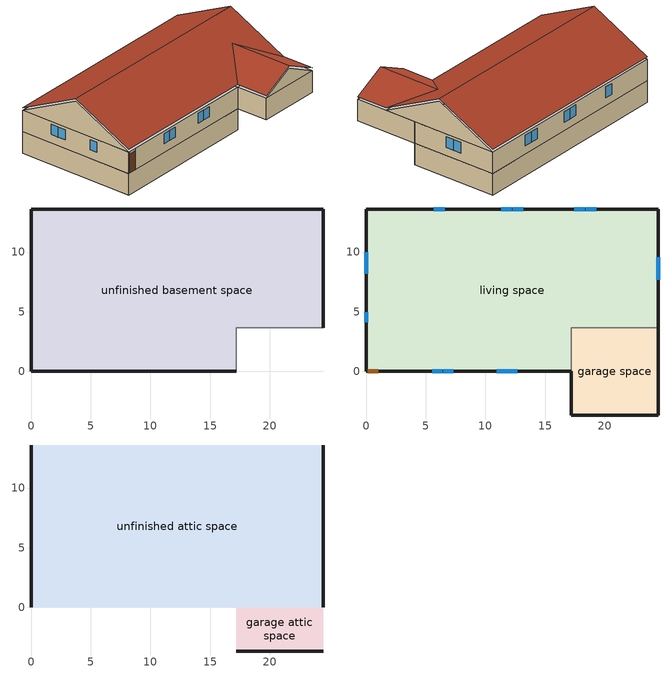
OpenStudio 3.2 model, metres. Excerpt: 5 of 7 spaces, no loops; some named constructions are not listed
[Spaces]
unfinished basement space
 floor foundation (FloorFndGrndUnfinB): 0,0 0,13.61 24.5,13.61 24.5,3.66 17.18,3.66 17.18,0 z-2.44
 wall foundation (WallFndGrndUnfinB): 24.5,3.66 24.5,13.61 0,13.61 0,0 17.18,0 z-2.44:0
 wall adiabatic (WallFndGrndUnfinB): 17.18,0 17.18,3.66 24.5,3.66 z-2.44:0
garage space
 floor foundation (FloorFndGrndUnfinSlab): 17.18,-3.66 17.18,3.66 24.5,3.66 24.5,-3.66 z0
 wall outside (WallExtUninsUnfin): 17.18,0 17.18,-3.66 24.5,-3.66 24.5,3.66 z0:2.44
 wall to living space (WallIntFinInsUnfin Reversed): 24.5,3.66 17.18,3.66 17.18,0 z0:2.44
living space
 floor to unfinished basement space (FloorUnfinBInsFin Reversed): 0,0 0,13.61 24.5,13.61 24.5,3.66 17.18,3.66 17.18,0 z0
 wall outside (WallExtInsFin): 24.5,3.66 24.5,13.61 0,13.61 0,0 0.13,0 1.05,0 17.18,0 z0:2.44
 window (WindowConstruction): 5.56,0 6.4,0 / 6.46,0 7.3,0 / 10.93,0 11.77,0 / 11.84,0 12.68,0 z1.01:2.13; 19.3,13.61 18.4,13.61 / 18.34,13.61 17.45,13.61 / 13.18,13.61 12.28,13.61 / 12.22,13.61 11.32,13.61 / 6.57,13.61 5.68,13.61 z0.94:2.13; 0,9.97 0,9.1 / 0,9.04 0,8.18 / 0,4.97 0,4.1 z0.98:2.13; 24.5,7.7 24.5,8.6 / 24.5,8.66 24.5,9.57 z0.93:2.13
 door (Door): 0.15,0 1.02,0 z0:2.13
unfinished attic space
 floor to garage space (FloorUnfinUninsUnfin): 24.5,3.66 24.5,0 17.18,0 17.18,3.66 z2.44
 floor to living space (FloorFinInsUnfinAttic): 24.5,13.61 24.5,3.66 17.18,3.66 17.18,0 0,0 0,13.61 z2.44
 wall outside (WallExtUninsUnfin): 0,6.81,5.84 0,13.61,2.44 0,0,2.44; 24.5,6.81,5.84 24.5,0,2.44 24.5,13.61,2.44
 roof outside (RoofUnfinInsExt): 0,6.81,6.15 24.5,6.81,6.15 24.5,13.61,2.74 0,13.61,2.74; 0,6.81,6.15 0,0,2.74 17.18,0,2.74 20.84,3.66,4.57 24.5,0,2.74 24.5,6.81,6.15
garage attic space
 floor to garage space (FloorUnfinUninsUnfin): 17.18,-3.66 17.18,0 24.5,0 24.5,-3.66 z2.44
 wall outside (WallExtUninsUnfin): 17.18,-3.66,2.44 24.5,-3.66,2.44 20.84,-3.66,4.27
 roof outside (RoofUnfinUninsExt 1): 17.18,0,2.74 17.18,-3.66,2.74 20.84,-3.66,4.57 20.84,3.66,4.57; 24.5,0,2.74 20.84,3.66,4.57 20.84,-3.66,4.57 24.5,-3.66,2.74
[Material] Roughness=Rough
Name | Thickness {m} | Conductivity {W/m-K} | Density {kg/m3} | Specific Heat {J/kg-K} | Thermal Absorptance | Solar Absorptance | Visible Absorptance
Drywall 0.5 in. | 0.0127 | 0.160291 | 801 | 837.4 | 0.9 | 0.5 | 0.1
FloorUATrussandIns | 0.0889 | 0.0564573 | 50.7834 | 1165.1 | 0.9 | 0.5 | 0.9
FloorUAAdditionalCeilingIns | 0.196342 | 0.0539976 | 16.02 | 1046.75
RoofSheathing | 0.01905 | 0.115458 | 512.64 | 1214.23 | 0.82 | 0.3 | 0.3
WallSheathing | 0.0127 | 0.115458 | 512.64 | 1214.23 | 0.82 | 0.3 | 0.3
WallStudAndCavity 1 | 0.0889 | 0.0747562 | 162.403 | 1178.92 | 0.82 | 0.3 | 0.82
FloorIns | 0.23495 | 2.59817 | 67.691 | 1210.98 | 0.82 | 0.3 | 0.3
Wood Floor | 0.015875 | 0.115458 | 544.68 | 1214.23
Floor Covering | 0.0127 | 0.0433444 | 54.468 | 1339.84 | 0.9 | 0.9
FloorFinStudAndAirFloor | 0.1397 | 0.606274 | 67.691 | 1210.98 | 0.82 | 0.3 | 0.3
[Construction]
FloorFinInsUnfinAttic Reversed: FloorUAAdditionalCeilingIns, FloorUATrussandIns, Drywall 0.5 in.
WallIntFinInsUnfin: WallSheathing, WallStudAndCavity 1
FloorUnfinBInsFin: FloorIns, RoofSheathing, Wood Floor, Floor Covering
FloorUnfinUninsUnfin Reversed: RoofSheathing, FloorFinStudAndAirFloor
[Schedule:Ruleset]
Name | Default Day Schedule | Summer Design Day Schedule | Winter Design Day Schedule
res nv_1 temp schedule | Schedule Day 14
res mv_1 range exhaust schedule | Schedule Day 18 | res mv_1 range exhaust schedule summer design | res mv_1 range exhaust schedule winter design
res mv_1 bath exhaust schedule | Schedule Day 19 | res mv_1 bath exhaust schedule summer design | res mv_1 bath exhaust schedule winter design
[Schedule:Day]
Schedule Day 14; Schedule Day 18; res mv_1 range exhaust schedule winter design; Schedule Day 19; res mv_1 bath exhaust schedule winter design: 24, 0, 0
res nv_1 temp schedule allday1; res nv_1 temp schedule allday2; res nv_1 temp schedule allday3; res nv_1 temp schedule allday4; res nv_1 temp schedule allday10; res nv_1 temp schedule allday11; res nv_1 temp schedule allday12: 24, 0, 23.3333
res nv_1 temp schedule allday5; res nv_1 temp schedule allday6; res nv_1 temp schedule weekend7; res nv_1 temp schedule weekend8; res nv_1 temp schedule allday9: 24, 0, 21.6667
res nv_1 temp schedule weekday7; res nv_1 temp schedule weekday8: 7, 0, 21.6667, 15, 0, 20, 24, 0, 21.6667
res nv_1 availability schedule allday1 on; res nv_1 availability schedule allday1 on 1; res nv_1 availability schedule allday1 on 2; res nv_1 availability schedule allday1 on 3; res nv_1 availability schedule allday1 on 4; res nv_1 availability schedule allday1 on 5; res nv_1 availability schedule allday1 on 6; res nv_1 availability schedule allday1 on 7; res nv_1 availability schedule allday1 on 8; res nv_1 availability schedule allday1 on 9; res nv_1 availability schedule allday1 on 10; res nv_1 availability schedule allday1 on 11: 1, 0, 1, 2, 0, 1, 3, 0, 1, 4, 0, 1, 5, 0, 1, 6, 0, 1, 7, 0, 1, 8, 0, 1, 9, 0, 1, 10, 0, 1, 11, 0, 1, 12, 0, 1, 13, 0, 1, 14, 0, 1, 15, 0, 1, 16, 0, 1, 17, 0, 1, 18, 0, 1, 19, 0, 1, 20, 0, 1, 21, 0, 1, 22, 0, 1, 23, 0, 1, 24, 0, 1
res mv_1 range exhaust schedule allday1; res mv_1 range exhaust schedule allday2; res mv_1 range exhaust schedule allday3; res mv_1 range exhaust schedule allday4; res mv_1 range exhaust schedule allday5; res mv_1 range exhaust schedule allday6; res mv_1 range exhaust schedule allday7; res mv_1 range exhaust schedule allday8; res mv_1 range exhaust schedule allday9; res mv_1 range exhaust schedule allday10; res mv_1 range exhaust schedule allday11; res mv_1 range exhaust schedule allday12: 16, 0, 0, 17, 0, 1, 24, 0, 0
res mv_1 range exhaust schedule summer design; res mv_1 bath exhaust schedule summer design: 24, 0, 1
res mv_1 bath exhaust schedule allday1; res mv_1 bath exhaust schedule allday2; res mv_1 bath exhaust schedule allday3; res mv_1 bath exhaust schedule allday4; res mv_1 bath exhaust schedule allday5; res mv_1 bath exhaust schedule allday6; res mv_1 bath exhaust schedule allday7; res mv_1 bath exhaust schedule allday8; res mv_1 bath exhaust schedule allday9; res mv_1 bath exhaust schedule allday10; res mv_1 bath exhaust schedule allday11; res mv_1 bath exhaust schedule allday12: 22, 0, 0, 23, 0, 1, 24, 0, 0
[Schedule:Rule] Date Specification Type=DateRange; Start Day=1
Name | Schedule Ruleset | Rule Order | Day Schedule | Apply Sunday | Apply Monday | Apply Tuesday | Apply Wednesday | Apply Thursday | Apply Friday | Apply Saturday | Start Month | End Month | End Day
res nv_1 temp schedule allday rule1 | res nv_1 temp schedule | 13 | res nv_1 temp schedule allday1 | Yes | Yes | Yes | Yes | Yes | Yes | Yes | 1 | 1 | 31
res nv_1 temp schedule allday rule2 | res nv_1 temp schedule | 12 | res nv_1 temp schedule allday2 | Yes | Yes | Yes | Yes | Yes | Yes | Yes | 2 | 2 | 28
res nv_1 temp schedule allday rule3 | res nv_1 temp schedule | 11 | res nv_1 temp schedule allday3 | Yes | Yes | Yes | Yes | Yes | Yes | Yes | 3 | 3 | 31
res nv_1 temp schedule allday rule4 | res nv_1 temp schedule | 10 | res nv_1 temp schedule allday4 | Yes | Yes | Yes | Yes | Yes | Yes | Yes | 4 | 4 | 30
res nv_1 temp schedule allday rule5 | res nv_1 temp schedule | 9 | res nv_1 temp schedule allday5 | Yes | Yes | Yes | Yes | Yes | Yes | Yes | 5 | 5 | 31
res nv_1 temp schedule allday rule6 | res nv_1 temp schedule | 8 | res nv_1 temp schedule allday6 | Yes | Yes | Yes | Yes | Yes | Yes | Yes | 6 | 6 | 30
res nv_1 temp schedule weekday rule7 | res nv_1 temp schedule | 7 | res nv_1 temp schedule weekday7 |  | Yes | Yes | Yes | Yes | Yes |  | 7 | 7 | 31
res nv_1 temp schedule weekend rule7 | res nv_1 temp schedule | 6 | res nv_1 temp schedule weekend7 | Yes |  |  |  |  |  | Yes | 7 | 7 | 31
res nv_1 temp schedule weekday rule8 | res nv_1 temp schedule | 5 | res nv_1 temp schedule weekday8 |  | Yes | Yes | Yes | Yes | Yes |  | 8 | 8 | 31
res nv_1 temp schedule weekend rule8 | res nv_1 temp schedule | 4 | res nv_1 temp schedule weekend8 | Yes |  |  |  |  |  | Yes | 8 | 8 | 31
res nv_1 temp schedule allday rule9 | res nv_1 temp schedule | 3 | res nv_1 temp schedule allday9 | Yes | Yes | Yes | Yes | Yes | Yes | Yes | 9 | 9 | 30
res nv_1 temp schedule allday rule10 | res nv_1 temp schedule | 2 | res nv_1 temp schedule allday10 | Yes | Yes | Yes | Yes | Yes | Yes | Yes | 10 | 10 | 31
res nv_1 temp schedule allday rule11 | res nv_1 temp schedule | 1 | res nv_1 temp schedule allday11 | Yes | Yes | Yes | Yes | Yes | Yes | Yes | 11 | 11 | 30
res nv_1 temp schedule allday rule12 | res nv_1 temp schedule | 0 | res nv_1 temp schedule allday12 | Yes | Yes | Yes | Yes | Yes | Yes | Yes | 12 | 12 | 31
res mv_1 range exhaust schedule allday rule1 | res mv_1 range exhaust schedule | 11 | res mv_1 range exhaust schedule allday1 | Yes | Yes | Yes | Yes | Yes | Yes | Yes | 1 | 1 | 31
res mv_1 range exhaust schedule allday rule2 | res mv_1 range exhaust schedule | 10 | res mv_1 range exhaust schedule allday2 | Yes | Yes | Yes | Yes | Yes | Yes | Yes | 2 | 2 | 28
res mv_1 range exhaust schedule allday rule3 | res mv_1 range exhaust schedule | 9 | res mv_1 range exhaust schedule allday3 | Yes | Yes | Yes | Yes | Yes | Yes | Yes | 3 | 3 | 31
res mv_1 range exhaust schedule allday rule4 | res mv_1 range exhaust schedule | 8 | res mv_1 range exhaust schedule allday4 | Yes | Yes | Yes | Yes | Yes | Yes | Yes | 4 | 4 | 30
res mv_1 range exhaust schedule allday rule5 | res mv_1 range exhaust schedule | 7 | res mv_1 range exhaust schedule allday5 | Yes | Yes | Yes | Yes | Yes | Yes | Yes | 5 | 5 | 31
res mv_1 range exhaust schedule allday rule6 | res mv_1 range exhaust schedule | 6 | res mv_1 range exhaust schedule allday6 | Yes | Yes | Yes | Yes | Yes | Yes | Yes | 6 | 6 | 30
res mv_1 range exhaust schedule allday rule7 | res mv_1 range exhaust schedule | 5 | res mv_1 range exhaust schedule allday7 | Yes | Yes | Yes | Yes | Yes | Yes | Yes | 7 | 7 | 31
res mv_1 range exhaust schedule allday rule8 | res mv_1 range exhaust schedule | 4 | res mv_1 range exhaust schedule allday8 | Yes | Yes | Yes | Yes | Yes | Yes | Yes | 8 | 8 | 31
res mv_1 range exhaust schedule allday rule9 | res mv_1 range exhaust schedule | 3 | res mv_1 range exhaust schedule allday9 | Yes | Yes | Yes | Yes | Yes | Yes | Yes | 9 | 9 | 30
res mv_1 range exhaust schedule allday rule10 | res mv_1 range exhaust schedule | 2 | res mv_1 range exhaust schedule allday10 | Yes | Yes | Yes | Yes | Yes | Yes | Yes | 10 | 10 | 31
res mv_1 range exhaust schedule allday rule11 | res mv_1 range exhaust schedule | 1 | res mv_1 range exhaust schedule allday11 | Yes | Yes | Yes | Yes | Yes | Yes | Yes | 11 | 11 | 30
res mv_1 range exhaust schedule allday rule12 | res mv_1 range exhaust schedule | 0 | res mv_1 range exhaust schedule allday12 | Yes | Yes | Yes | Yes | Yes | Yes | Yes | 12 | 12 | 31
res mv_1 bath exhaust schedule allday rule1 | res mv_1 bath exhaust schedule | 11 | res mv_1 bath exhaust schedule allday1 | Yes | Yes | Yes | Yes | Yes | Yes | Yes | 1 | 1 | 31
res mv_1 bath exhaust schedule allday rule2 | res mv_1 bath exhaust schedule | 10 | res mv_1 bath exhaust schedule allday2 | Yes | Yes | Yes | Yes | Yes | Yes | Yes | 2 | 2 | 28
res mv_1 bath exhaust schedule allday rule3 | res mv_1 bath exhaust schedule | 9 | res mv_1 bath exhaust schedule allday3 | Yes | Yes | Yes | Yes | Yes | Yes | Yes | 3 | 3 | 31
res mv_1 bath exhaust schedule allday rule4 | res mv_1 bath exhaust schedule | 8 | res mv_1 bath exhaust schedule allday4 | Yes | Yes | Yes | Yes | Yes | Yes | Yes | 4 | 4 | 30
res mv_1 bath exhaust schedule allday rule5 | res mv_1 bath exhaust schedule | 7 | res mv_1 bath exhaust schedule allday5 | Yes | Yes | Yes | Yes | Yes | Yes | Yes | 5 | 5 | 31
res mv_1 bath exhaust schedule allday rule6 | res mv_1 bath exhaust schedule | 6 | res mv_1 bath exhaust schedule allday6 | Yes | Yes | Yes | Yes | Yes | Yes | Yes | 6 | 6 | 30
res mv_1 bath exhaust schedule allday rule7 | res mv_1 bath exhaust schedule | 5 | res mv_1 bath exhaust schedule allday7 | Yes | Yes | Yes | Yes | Yes | Yes | Yes | 7 | 7 | 31
res mv_1 bath exhaust schedule allday rule8 | res mv_1 bath exhaust schedule | 4 | res mv_1 bath exhaust schedule allday8 | Yes | Yes | Yes | Yes | Yes | Yes | Yes | 8 | 8 | 31
res mv_1 bath exhaust schedule allday rule9 | res mv_1 bath exhaust schedule | 3 | res mv_1 bath exhaust schedule allday9 | Yes | Yes | Yes | Yes | Yes | Yes | Yes | 9 | 9 | 30
res mv_1 bath exhaust schedule allday rule10 | res mv_1 bath exhaust schedule | 2 | res mv_1 bath exhaust schedule allday10 | Yes | Yes | Yes | Yes | Yes | Yes | Yes | 10 | 10 | 31
res mv_1 bath exhaust schedule allday rule11 | res mv_1 bath exhaust schedule | 1 | res mv_1 bath exhaust schedule allday11 | Yes | Yes | Yes | Yes | Yes | Yes | Yes | 11 | 11 | 30
res mv_1 bath exhaust schedule allday rule12 | res mv_1 bath exhaust schedule | 0 | res mv_1 bath exhaust schedule allday12 | Yes | Yes | Yes | Yes | Yes | Yes | Yes | 12 | 12 | 31
